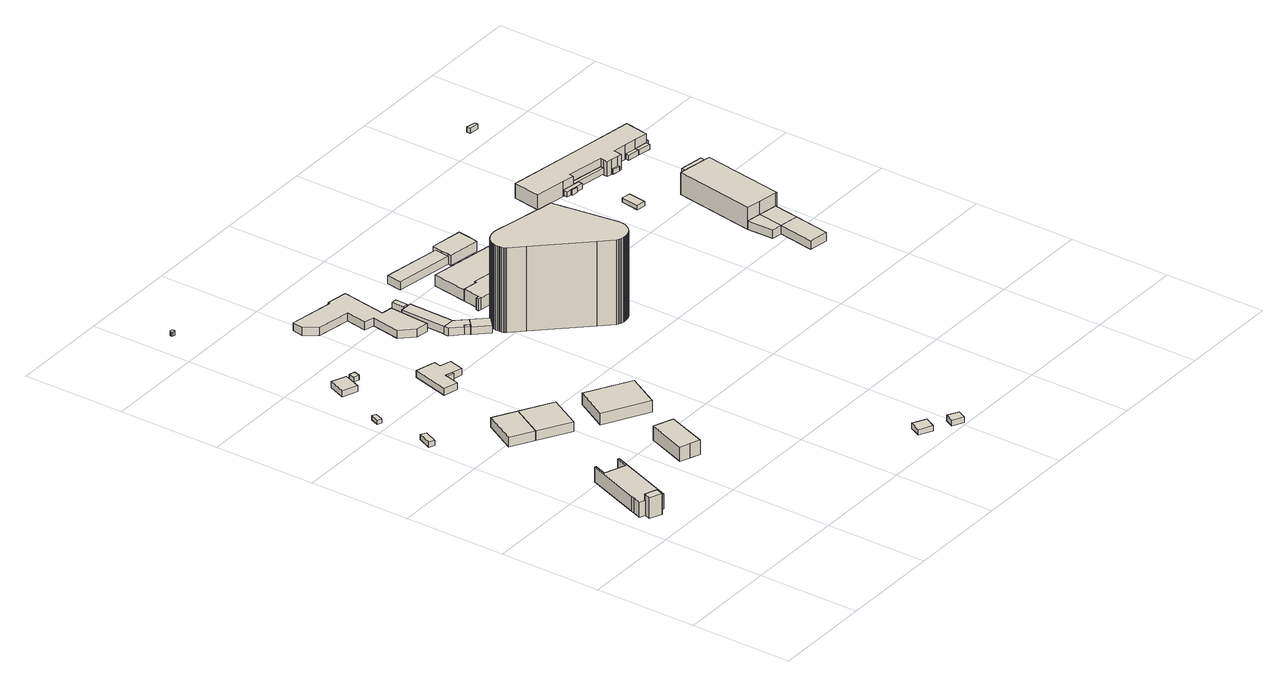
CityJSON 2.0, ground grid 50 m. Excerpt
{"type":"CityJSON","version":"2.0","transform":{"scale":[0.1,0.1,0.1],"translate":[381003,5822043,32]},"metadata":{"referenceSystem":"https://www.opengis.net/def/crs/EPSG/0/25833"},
"CityObjects":{
"building1":{"type":"Building","attributes":{"Gemeindeschluessel":"11000005","function":"31001_2520"},"address":[{"country":"Germany","locality":"Berlin","thoroughfareNumber":"5 (2)","thoroughfareName":"Großer Spreering"}],"children":["building1-1","building1-2"]},
"building1-1":{"type":"BuildingPart","attributes":{"BezugspunktDach":"2200","measuredHeight":10.47,"storeysAboveGround":3},"parents":["building1"],"geometry":[{"type":"MultiSurface","lod":"1","boundaries":[[[0,1,2,3,4,5]],[[6,7,8,9,10,11]],[[12,6,11,5,4]],[[13,12,6,4,3]],[[14,13,3,2]],[[15,14,2,1]],[[10,9,1,0]],[[11,10,0,5]],[[16,17,6,7]],[[8,7,13,14]],[[9,8,14,15]]]}]},
"building1-2":{"type":"BuildingPart","attributes":{"BezugspunktDach":"2200","measuredHeight":7.54,"storeysAboveGround":3},"parents":["building1"],"geometry":[{"type":"MultiSurface","lod":"1","boundaries":[[[12,13,14,15,18,19,20,21,22,23,24,25,26,27]],[[28,29,30,31,32,33,34,35,36,37,38,16,17,39]],[[28,39,27,26]],[[29,28,26,25]],[[30,29,25,24]],[[31,30,24,23]],[[32,31,23,22]],[[33,32,22,21]],[[34,33,21,20]],[[35,34,20,19]],[[36,35,19,18]],[[37,36,18,15]],[[38,37,15,9,8]],[[16,38,8,7]],[[17,16,7,6]],[[39,17,12,27]],[[8,9,15,14]],[[7,8,14,13]],[[6,7,13,12]]]}]},
"building2":{"type":"Building","attributes":{"Gemeindeschluessel":"11000005","BezugspunktDach":"2200","function":"31001_2523","measuredHeight":2.63,"storeysAboveGround":1},"address":[{"country":"Germany","locality":"Berlin","thoroughfareNumber":"36 (2)","thoroughfareName":"Nonnendammallee"}],"geometry":[{"type":"Solid","lod":"1","boundaries":[[[[40,41,42,43]],[[44,45,46,47]],[[44,47,43,42]],[[45,44,42,41]],[[46,45,41,40]],[[47,46,40,43]]]]}]},
"building3":{"type":"Building","attributes":{"Gemeindeschluessel":"11000005","BezugspunktDach":"2200","function":"31001_2100","measuredHeight":2.06,"storeysAboveGround":1},"address":[{"country":"Germany","locality":"Berlin","thoroughfareNumber":"36 (3)","thoroughfareName":"Nonnendammallee"}],"geometry":[{"type":"Solid","lod":"1","boundaries":[[[[48,49,50,51]],[[52,53,54,55]],[[52,55,51,50]],[[53,52,50,49]],[[54,53,49,48]],[[55,54,48,51]]]]}]},
"building4":{"type":"Building","attributes":{"Gemeindeschluessel":"11000005","BezugspunktDach":"2200","function":"31001_2120","measuredHeight":4.82,"storeysAboveGround":1},"address":[{"country":"Germany","locality":"Berlin","thoroughfareNumber":"11 (1)","thoroughfareName":"Boltonstraße"}],"geometry":[{"type":"Solid","lod":"1","boundaries":[[[[56,57,58,59]],[[60,61,62,63]],[[60,63,59,58]],[[61,60,58,57]],[[62,61,57,56]],[[63,62,56,59]]]]}]},
"building5":{"type":"Building","attributes":{"Gemeindeschluessel":"11000005","BezugspunktDach":"2200","function":"31001_2120","measuredHeight":4.81,"storeysAboveGround":1},"address":[{"country":"Germany","locality":"Berlin","thoroughfareNumber":"11 (2)","thoroughfareName":"Boltonstraße"}],"geometry":[{"type":"Solid","lod":"1","boundaries":[[[[64,65,57,56]],[[61,66,67,62]],[[61,62,56,57]],[[66,61,57,65]],[[67,66,65,64]],[[62,67,64,56]]]]}]},
"building6":{"type":"Building","attributes":{"Gemeindeschluessel":"11000005","BezugspunktDach":"2200","function":"31001_2100","measuredHeight":2.9,"storeysAboveGround":1},"address":[{"country":"Germany","locality":"Berlin","thoroughfareNumber":"15","thoroughfareName":"Boltonstraße"}],"geometry":[{"type":"Solid","lod":"1","boundaries":[[[[68,69,70,71]],[[72,73,74,75]],[[72,75,71,70]],[[73,72,70,69]],[[74,73,69,68]],[[75,74,68,71]]]]}]},
"building7":{"type":"Building","attributes":{"Gemeindeschluessel":"11000005","BezugspunktDach":"2200","function":"31001_2422","measuredHeight":7.05,"storeysAboveGround":2},"address":[{"country":"Germany","locality":"Berlin","thoroughfareNumber":"5 (8)","thoroughfareName":"Großer Spreering"}],"geometry":[{"type":"Solid","lod":"1","boundaries":[[[[76,77,78,79,80]],[[81,82,83,84,85]],[[81,85,80,79]],[[82,81,79,78]],[[83,82,78,77]],[[84,83,77,76]],[[85,84,76,80]]]]}]},
"building8":{"type":"Building","attributes":{"Gemeindeschluessel":"11000005","BezugspunktDach":"2200","function":"31001_2100","measuredHeight":2.37,"storeysAboveGround":1},"address":[{"country":"Germany","locality":"Berlin","thoroughfareNumber":"15 (1)","thoroughfareName":"Boltonstraße"}],"geometry":[{"type":"Solid","lod":"1","boundaries":[[[[86,87,88,89]],[[90,91,92,93]],[[90,93,89,88]],[[91,90,88,87]],[[92,91,87,86]],[[93,92,86,89]]]]}]},
"building9":{"type":"Building","attributes":{"Gemeindeschluessel":"11000005","BezugspunktDach":"2200","function":"31001_2420","measuredHeight":2.06,"storeysAboveGround":1},"address":[{"country":"Germany","locality":"Berlin","thoroughfareNumber":"24 (2)","thoroughfareName":"Nonnendammallee"}],"geometry":[{"type":"Solid","lod":"1","boundaries":[[[[94,95,96,97,98,99,100,101]],[[102,103,104,105,106,107,108,109]],[[102,109,101,100]],[[103,102,100,99]],[[104,103,99,98]],[[105,104,98,97]],[[106,105,97,96]],[[107,106,96,95]],[[108,107,95,94]],[[109,108,94,101]]]]}]},
"building10":{"type":"Building","attributes":{"Gemeindeschluessel":"11000005","BezugspunktDach":"2200","function":"51009_1610","measuredHeight":3.36,"storeysAboveGround":0},"address":[{"country":"Germany","locality":"Berlin"}],"geometry":[{"type":"Solid","lod":"1","boundaries":[[[[110,111,112,113]],[[114,115,116,117]],[[114,117,113,112]],[[115,114,112,111]],[[116,115,111,110]],[[117,116,110,113]]]]}]},
"building11":{"type":"Building","attributes":{"Gemeindeschluessel":"11000005","BezugspunktDach":"2200","function":"31001_2100","measuredHeight":3.39,"storeysAboveGround":1},"address":[{"country":"Germany","locality":"Berlin","thoroughfareNumber":"11","thoroughfareName":"Boltonstraße"}],"geometry":[{"type":"Solid","lod":"1","boundaries":[[[[118,119,120,121,122,123,124,125,126,127]],[[128,129,130,131,132,133,134,135,136,137]],[[128,137,127,126]],[[129,128,126,125]],[[130,129,125,124]],[[131,130,124,123]],[[132,131,123,122]],[[133,132,122,121]],[[134,133,121,120]],[[135,134,120,119]],[[136,135,119,118]],[[137,136,118,127]]]]}]},
"building12":{"type":"Building","attributes":{"Gemeindeschluessel":"11000005","BezugspunktDach":"2200","function":"31001_2120","measuredHeight":6.61,"storeysAboveGround":1},"address":[{"country":"Germany","locality":"Berlin","thoroughfareNumber":"11 (3)","thoroughfareName":"Boltonstraße"}],"geometry":[{"type":"Solid","lod":"1","boundaries":[[[[138,139,140,141,142]],[[143,144,145,146,147]],[[143,147,142,141]],[[144,143,141,140]],[[145,144,140,139]],[[146,145,139,138]],[[147,146,138,142]]]]}]},
"building13":{"type":"Building","attributes":{"Gemeindeschluessel":"11000005","BezugspunktDach":"2200","function":"31001_2120","measuredHeight":4.04,"storeysAboveGround":1},"address":[{"country":"Germany","locality":"Berlin","thoroughfareNumber":"41","thoroughfareName":"Nonnendammallee"}],"geometry":[{"type":"Solid","lod":"1","boundaries":[[[[148,149,150,151,152,153,154,155,156,157,158,159,160,161]],[[162,163,164,165,166,167,168,169,170,171,172,173,174,175]],[[162,175,161,160]],[[163,162,160,159]],[[164,163,159,158]],[[165,164,158,157]],[[166,165,157,156]],[[167,166,156,155]],[[168,167,155,154]],[[169,168,154,153]],[[170,169,153,152]],[[171,170,152,151]],[[172,171,151,150]],[[173,172,150,149]],[[174,173,149,148]],[[175,174,148,161]]]]}]},
"building14":{"type":"Building","attributes":{"Gemeindeschluessel":"11000005","BezugspunktDach":"2200","function":"31001_2143","measuredHeight":2.57,"storeysAboveGround":1},"address":[{"country":"Germany","locality":"Berlin","thoroughfareNumber":"29 (1)","thoroughfareName":"Otternbuchtstraße"}],"geometry":[{"type":"Solid","lod":"1","boundaries":[[[[176,177,178,179]],[[180,181,182,183]],[[180,183,179,178]],[[181,180,178,177]],[[182,181,177,176]],[[183,182,176,179]]]]}]},
"building15":{"type":"Building","attributes":{"Gemeindeschluessel":"11000005","BezugspunktDach":"2200","function":"31001_2200","measuredHeight":2.77,"storeysAboveGround":1},"address":[{"country":"Germany","locality":"Berlin","thoroughfareNumber":"29","thoroughfareName":"Otternbuchtstraße"}],"geometry":[{"type":"Solid","lod":"1","boundaries":[[[[184,185,186,187]],[[188,189,190,191]],[[188,191,187,186]],[[189,188,186,185]],[[190,189,185,184]],[[191,190,184,187]]]]}]},
"building16":{"type":"Building","attributes":{"Gemeindeschluessel":"11000005","BezugspunktDach":"2200","function":"31001_2130","measuredHeight":3.9,"storeysAboveGround":1},"address":[{"country":"Germany","locality":"Berlin","thoroughfareNumber":"37 (2)","thoroughfareName":"Otternbuchtstraße"}],"geometry":[{"type":"Solid","lod":"1","boundaries":[[[[192,193,194,195,196,197,198,199,200,201]],[[202,203,204,205,206,207,208,209,210,211]],[[202,211,201,200]],[[203,202,200,199]],[[204,203,199,198]],[[205,204,198,197]],[[206,205,197,196]],[[207,206,196,195]],[[208,207,195,194]],[[209,208,194,193]],[[210,209,193,192]],[[211,210,192,201]]]]}]},
"building17":{"type":"Building","attributes":{"Gemeindeschluessel":"11000005","BezugspunktDach":"2200","function":"51009_1610","measuredHeight":3.85,"storeysAboveGround":0},"address":[{"country":"Germany","locality":"Berlin"}],"geometry":[{"type":"Solid","lod":"1","boundaries":[[[[195,194,193,192]],[[212,213,214,215]],[[212,215,192,193]],[[213,212,193,194]],[[214,213,194,195]],[[215,214,195,192]]]]}]},
"building18":{"type":"Building","attributes":{"Gemeindeschluessel":"11000005","BezugspunktDach":"2200","function":"51009_1610","measuredHeight":3.61,"storeysAboveGround":0},"address":[{"country":"Germany","locality":"Berlin"}],"geometry":[{"type":"Solid","lod":"1","boundaries":[[[[199,216,217,200]],[[218,219,220,221]],[[218,221,200,217]],[[219,218,217,216]],[[220,219,216,199]],[[221,220,199,200]]]]}]},
"building19":{"type":"Building","attributes":{"Gemeindeschluessel":"11000005","BezugspunktDach":"2200","function":"51009_1610","measuredHeight":3.84,"storeysAboveGround":0},"address":[{"country":"Germany","locality":"Berlin"}],"geometry":[{"type":"Solid","lod":"1","boundaries":[[[[222,223,198,197,224]],[[225,226,227,228,229]],[[225,229,224,197]],[[226,225,197,198]],[[227,226,198,223]],[[228,227,223,222]],[[229,228,222,224]]]]}]},
"building20":{"type":"Building","attributes":{"Gemeindeschluessel":"11000005","BezugspunktDach":"2200","function":"31001_2500","measuredHeight":3.6,"storeysAboveGround":1},"address":[{"country":"Germany","locality":"Berlin","thoroughfareNumber":"42 (1)","thoroughfareName":"Nonnendammallee"}],"geometry":[{"type":"Solid","lod":"1","boundaries":[[[[230,231,232,233]],[[234,235,236,237]],[[234,237,233,232]],[[235,234,232,231]],[[236,235,231,230]],[[237,236,230,233]]]]}]},
"building21":{"type":"Building","attributes":{"Gemeindeschluessel":"11000005","BezugspunktDach":"2200","function":"31001_2020","measuredHeight":42.55,"storeysAboveGround":10},"address":[{"country":"Germany","locality":"Berlin","thoroughfareNumber":"35","thoroughfareName":"Otternbuchtstraße"}],"geometry":[{"type":"Solid","lod":"1","boundaries":[[[[238,239,240,241,242,243,244,245,246,247,248,249,250,251,252,253,254,255,256,257,258,259,260,261,262,263,264,265,266,267,268,269,270,271,272,273,274,275,276,277,278,279,280,281,282,283,284,285,286,287,288,289,290,291,292,293]],[[294,295,296,297,298,299,300,301,302,303,304,305,306,307,308,309,310,311,312,313,314,315,316,317,318,319,320,321,322,323,324,325,326,327,328,329,330,331,332,333,334,335,336,337,338,339,340,341,342,343,344,345,346,347,348,349]],[[294,349,293,292]],[[295,294,292,291]],[[296,295,291,290]],[[297,296,290,289]],[[298,297,289,288]],[[299,298,288,287]],[[300,299,287,286]],[[301,300,286,285]],[[302,301,285,284]],[[303,302,284,283]],[[304,303,283,282]],[[305,304,282,281]],[[306,305,281,280]],[[307,306,280,279]],[[308,307,279,278]],[[309,308,278,277]],[[310,309,277,276]],[[311,310,276,275]],[[312,311,275,274]],[[313,312,274,273]],[[314,313,273,272]],[[315,314,272,271]],[[316,315,271,270]],[[317,316,270,269]],[[318,317,269,268]],[[319,318,268,267]],[[320,319,267,266]],[[321,320,266,265]],[[322,321,265,264]],[[323,322,264,263]],[[324,323,263,262]],[[325,324,262,261]],[[326,325,261,260]],[[327,326,260,259]],[[328,327,259,258]],[[329,328,258,257]],[[330,329,257,256]],[[331,330,256,255]],[[332,331,255,254]],[[333,332,254,253]],[[334,333,253,252]],[[335,334,252,251]],[[336,335,251,250]],[[337,336,250,249]],[[338,337,249,248]],[[339,338,248,247]],[[340,339,247,246]],[[341,340,246,245]],[[342,341,245,244]],[[343,342,244,243]],[[344,343,243,242]],[[345,344,242,241]],[[346,345,241,240]],[[347,346,240,239]],[[348,347,239,238]],[[349,348,238,293]]]]}]},
"building22":{"type":"Building","attributes":{"Gemeindeschluessel":"11000005","BezugspunktDach":"2200","function":"31001_2130","measuredHeight":5.93,"storeysAboveGround":1},"address":[{"country":"Germany","locality":"Berlin","thoroughfareNumber":"37","thoroughfareName":"Otternbuchtstraße"}],"geometry":[{"type":"Solid","lod":"1","boundaries":[[[[350,351,352,353,354,355,356,357,358,359,360,361,362,363,364,365,366,367,368,369]],[[370,371,372,373,374,375,376,377,378,379,380,381,382,383,384,385,386,387,388,389]],[[370,389,369,368]],[[371,370,368,367]],[[372,371,367,366]],[[373,372,366,365]],[[374,373,365,364]],[[375,374,364,363]],[[376,375,363,362]],[[377,376,362,361]],[[378,377,361,360]],[[379,378,360,359]],[[380,379,359,358]],[[381,380,358,357]],[[382,381,357,356]],[[383,382,356,355]],[[384,383,355,354]],[[385,384,354,353]],[[386,385,353,352]],[[387,386,352,351]],[[388,387,351,350]],[[389,388,350,369]]]]}]},
"building23":{"type":"Building","attributes":{"Gemeindeschluessel":"11000005","BezugspunktDach":"2200","function":"51009_1610","measuredHeight":5.56,"storeysAboveGround":0},"address":[{"country":"Germany","locality":"Berlin"}],"geometry":[{"type":"Solid","lod":"1","boundaries":[[[[390,391,392,393,394,395,396,397,398,399,400,401]],[[370,371,372,402,403,404,384,385,386,387,388,389]],[[370,389,401,400]],[[371,370,400,399]],[[372,371,399,398]],[[402,372,398,397]],[[403,402,397,396]],[[404,403,396,395]],[[384,404,395,394]],[[385,384,394,393]],[[386,385,393,392]],[[387,386,392,391]],[[388,387,391,390]],[[389,388,390,401]]]]}]},
"building24":{"type":"Building","attributes":{"Gemeindeschluessel":"11000005","BezugspunktDach":"2200","function":"31001_2130","measuredHeight":3.93,"storeysAboveGround":1},"address":[{"country":"Germany","locality":"Berlin","thoroughfareNumber":"42","thoroughfareName":"Nonnendammallee"}],"geometry":[{"type":"Solid","lod":"1","boundaries":[[[[405,406,407,408]],[[409,410,411,412]],[[409,412,408,407]],[[410,409,407,406]],[[411,410,406,405]],[[412,411,405,408]]]]}]},
"building25":{"type":"Building","attributes":{"Gemeindeschluessel":"11000005","BezugspunktDach":"2200","function":"51009_1610","measuredHeight":5.57,"storeysAboveGround":0},"address":[{"country":"Germany","locality":"Berlin"}],"geometry":[{"type":"Solid","lod":"1","boundaries":[[[[413,414,415,416,417,418,419]],[[420,421,422,423,424,425,426]],[[420,426,419,418]],[[421,420,418,417]],[[422,421,417,416]],[[423,422,416,415]],[[424,423,415,414]],[[425,424,414,413]],[[426,425,413,419]]]]}]},
"building26":{"type":"Building","attributes":{"Gemeindeschluessel":"11000005","BezugspunktDach":"2200","function":"31001_2523","measuredHeight":3,"storeysAboveGround":1},"address":[{"country":"Germany","locality":"Berlin","thoroughfareNumber":"44 (84)","thoroughfareName":"Nonnendammallee"}],"geometry":[{"type":"Solid","lod":"1","boundaries":[[[[427,428,429,430]],[[431,432,433,434]],[[431,434,430,429]],[[432,431,429,428]],[[433,432,428,427]],[[434,433,427,430]]]]}]},
"building27":{"type":"Building","attributes":{"Gemeindeschluessel":"11000005","BezugspunktDach":"2200","function":"31001_2520","measuredHeight":3,"storeysAboveGround":1},"address":[{"country":"Germany","locality":"Berlin","thoroughfareNumber":"44 (83)","thoroughfareName":"Nonnendammallee"}],"geometry":[{"type":"Solid","lod":"1","boundaries":[[[[435,436,437,438]],[[439,440,441,442]],[[439,442,438,437]],[[440,439,437,436]],[[441,440,436,435]],[[442,441,435,438]]]]}]},
"building28":{"type":"Building","attributes":{"Gemeindeschluessel":"11000005","BezugspunktDach":"2200","function":"31001_2520","measuredHeight":0.025,"storeysAboveGround":1},"address":[{"country":"Germany","locality":"Berlin","thoroughfareNumber":"44 (82)","thoroughfareName":"Nonnendammallee"}],"geometry":[{"type":"MultiSurface","lod":"1","boundaries":[[[443,444,445,446]]]}]},
"building29":{"type":"Building","attributes":{"Gemeindeschluessel":"11000005","BezugspunktDach":"2200","function":"31001_2120","measuredHeight":4.35,"storeysAboveGround":1},"address":[{"country":"Germany","locality":"Berlin","thoroughfareNumber":"44 (8)","thoroughfareName":"Nonnendammallee"}],"geometry":[{"type":"Solid","lod":"1","boundaries":[[[[447,448,449,450]],[[451,452,453,454]],[[451,454,450,449]],[[452,451,449,448]],[[453,452,448,447]],[[454,453,447,450]]]]}]},
"building30":{"type":"Building","attributes":{"Gemeindeschluessel":"11000005","BezugspunktDach":"2200","function":"51009_1610","measuredHeight":4.28,"storeysAboveGround":0},"address":[{"country":"Germany","locality":"Berlin"}],"geometry":[{"type":"Solid","lod":"1","boundaries":[[[[455,449,456,457]],[[458,451,459,460]],[[458,460,457,456]],[[451,458,456,449]],[[459,451,449,455]],[[460,459,455,457]]]]}]},
"building31":{"type":"Building","attributes":{"Gemeindeschluessel":"11000005","BezugspunktDach":"2200","function":"51009_1610","measuredHeight":2.67,"storeysAboveGround":0},"address":[{"country":"Germany","locality":"Berlin"}],"geometry":[{"type":"Solid","lod":"1","boundaries":[[[[461,462,463,464]],[[465,466,467,468]],[[465,468,464,463]],[[466,465,463,462]],[[467,466,462,461]],[[468,467,461,464]]]]}]},
"building32":{"type":"Building","attributes":{"Gemeindeschluessel":"11000005","BezugspunktDach":"2200","function":"31001_2200","measuredHeight":2.15,"storeysAboveGround":1},"address":[{"country":"Germany","locality":"Berlin","thoroughfareNumber":"44 (33)","thoroughfareName":"Nonnendammallee"}],"geometry":[{"type":"Solid","lod":"1","boundaries":[[[[469,470,471,472]],[[473,474,475,476]],[[473,476,472,471]],[[474,473,471,470]],[[475,474,470,469]],[[476,475,469,472]]]]}]},
"building33":{"type":"Building","attributes":{"Gemeindeschluessel":"11000005","BezugspunktDach":"2200","function":"31001_2143","measuredHeight":4.3,"storeysAboveGround":1},"address":[{"country":"Germany","locality":"Berlin","thoroughfareNumber":"44 (7)","thoroughfareName":"Nonnendammallee"}],"geometry":[{"type":"Solid","lod":"1","boundaries":[[[[448,477,456,449]],[[458,478,452,451]],[[458,451,449,456]],[[478,458,456,477]],[[452,478,477,448]],[[451,452,448,449]]]]}]},
"building34":{"type":"Building","attributes":{"Gemeindeschluessel":"11000005","function":"31001_2143"},"address":[{"country":"Germany","locality":"Berlin","thoroughfareNumber":"44 (6)","thoroughfareName":"Nonnendammallee"}],"children":["building34-1","building34-2"]},
"building34-1":{"type":"BuildingPart","attributes":{"BezugspunktDach":"2200","measuredHeight":11.02,"storeysAboveGround":2},"parents":["building34"],"geometry":[{"type":"MultiSurface","lod":"1","boundaries":[[[479,480,481,482,483,484,485]],[[486,487,488,489,490,491,492]],[[486,492,485,484]],[[487,486,484,483]],[[493,494,483,482]],[[488,487,495,487,488,496]],[[489,488,482,481]],[[490,489,481,480]],[[491,490,480,479]],[[492,491,479,485]],[[496,488,487,495,494,493]]]}]},
"building34-2":{"type":"BuildingPart","attributes":{"BezugspunktDach":"2200","measuredHeight":8.96,"storeysAboveGround":2},"parents":["building34"],"geometry":[{"type":"Solid","lod":"1","boundaries":[[[[493,497,498,499,500,494]],[[501,502,503,504,488,487]],[[501,487,494,500]],[[502,501,500,499]],[[503,502,499,498]],[[504,503,498,497]],[[488,504,497,493]],[[488,493,494,487]]]]}]},
"building35":{"type":"Building","attributes":{"Gemeindeschluessel":"11000005","function":"31001_2100"},"address":[{"country":"Germany","locality":"Berlin","thoroughfareNumber":"44","thoroughfareName":"Nonnendammallee"}],"children":["building35-1","building35-2","building35-3","building35-4","building35-5"]},
"building35-1":{"type":"BuildingPart","attributes":{"BezugspunktDach":"2200","measuredHeight":7.35,"storeysAboveGround":2},"parents":["building35"],"geometry":[{"type":"MultiSurface","lod":"1","boundaries":[[[505,506,507,508,509,510,511,512,513,514,515,516,517,518,519,520,521,522,523]],[[524,525,526,527,528,529,530,531,532,533,534,535,536,537,538,539,540,541,542]],[[524,542,523,522]],[[525,524,522,521]],[[526,525,521,520]],[[527,526,520,519]],[[528,527,519,518]],[[543,544,545,518,517]],[[529,528,546,547]],[[548,549,517,516]],[[530,529,550,551]],[[531,530,516,515]],[[532,531,515,514]],[[533,532,514,513]],[[534,533,513,512]],[[535,534,512,511]],[[536,535,511,510]],[[537,536,510,509]],[[552,553,554,509,508]],[[538,537,555,556]],[[557,552,556,558,539,538,508,507]],[[540,539,507,506],[558,559,560,557]],[[541,540,561,562,563,560,564,506,505]],[[542,541,505,523]],[[547,546,545,544,543]],[[551,550,549,548]],[[556,555,554,553,552]],[[558,556,552,557]],[[560,559,558,557]],[[564,560,563,562,561]]]}]},
"building35-2":{"type":"BuildingPart","attributes":{"BezugspunktDach":"2200","measuredHeight":2.51,"storeysAboveGround":2},"parents":["building35"],"geometry":[{"type":"Solid","lod":"1","boundaries":[[[[565,549,548,566]],[[551,550,567,568]],[[551,568,566,548]],[[567,550,549,565]],[[568,567,565,566]],[[551,548,549,550]]]]}]},
"building35-3":{"type":"BuildingPart","attributes":{"BezugspunktDach":"2200","measuredHeight":2.97,"storeysAboveGround":2},"parents":["building35"],"geometry":[{"type":"Solid","lod":"1","boundaries":[[[[569,570,544,543]],[[546,571,572,547]],[[571,546,544,570]],[[572,571,570,569]],[[547,572,569,543]],[[546,547,543,544]]]]}]},
"building35-4":{"type":"BuildingPart","attributes":{"BezugspunktDach":"2200","measuredHeight":2.91,"storeysAboveGround":2},"parents":["building35"],"geometry":[{"type":"MultiSurface","lod":"1","boundaries":[[[573,553,552,557,560]],[[558,556,555,574,559]],[[574,555,553,573]],[[559,574,573,575,561]],[[559,560,557,558]],[[556,558,557,552]],[[555,556,552,553]],[[561,575,573,560]]]}]},
"building35-5":{"type":"BuildingPart","attributes":{"BezugspunktDach":"2200","measuredHeight":2.78,"storeysAboveGround":2},"parents":["building35"],"geometry":[{"type":"Solid","lod":"1","boundaries":[[[[576,573,560,563,577]],[[562,561,575,578,579]],[[562,579,577,563]],[[578,575,573,576]],[[579,578,576,577]],[[561,562,563,560]],[[575,561,560,573]]]]}]},
"building36":{"type":"Building","attributes":{"Gemeindeschluessel":"11000005","BezugspunktDach":"2200","function":"51009_1610","measuredHeight":2.32,"storeysAboveGround":0},"address":[{"country":"Germany","locality":"Berlin"}],"geometry":[{"type":"Solid","lod":"1","boundaries":[[[[580,581,582,583]],[[584,585,586,587]],[[584,587,583,582]],[[585,584,582,581]],[[586,585,581,580]],[[587,586,580,583]]]]}]},
"building37":{"type":"Building","attributes":{"Gemeindeschluessel":"11000005","BezugspunktDach":"2200","function":"31001_2412","measuredHeight":2.59,"storeysAboveGround":1},"address":[{"country":"Germany","locality":"Berlin","thoroughfareNumber":"24","thoroughfareName":"Nonnendammallee"}],"geometry":[{"type":"Solid","lod":"1","boundaries":[[[[588,589,590,591]],[[592,593,594,595]],[[592,595,591,590]],[[593,592,590,589]],[[594,593,589,588]],[[595,594,588,591]]]]}]},
"building38":{"type":"Building","attributes":{"Gemeindeschluessel":"11000005","BezugspunktDach":"2200","function":"51009_1610","measuredHeight":2.46,"storeysAboveGround":0},"address":[{"country":"Germany","locality":"Berlin"}],"geometry":[{"type":"Solid","lod":"1","boundaries":[[[[566,548,596,597]],[[598,551,568,599]],[[598,599,597,596]],[[551,598,596,548]],[[568,551,548,566]],[[599,568,566,597]]]]}]}
},
"vertices":[
[161,631,114],[173,663,114],[175,667,114],[115,690,114],[113,686,114],[100,655,114],[113,686,10],[115,690,10],[175,667,10],[173,663,10],[161,631,10],[100,655,10],[113,686,84],[115,690,84],[175,667,84],[173,663,84],[115,690,9],[113,686,9],
[202,652,84],[326,973,84],[320,976,84],[298,918,84],[194,958,84],[216,1016,84],[210,1018,84],[107,751,84],[101,735,84],[86,697,84],[101,735,9],[107,751,9],[210,1018,9],[216,1016,9],[194,958,9],[298,918,9],[320,976,9],[326,973,9],[202,652,9],[173,663,9],[175,667,9],[86,697,9],
[34,1733,51],[64,1798,51],[37,1811,51],[7,1746,51],[37,1811,25],[64,1798,25],[34,1733,25],[7,1746,25],
[52,2025,46],[69,2065,46],[49,2074,46],[32,2033,46],[49,2074,25],[69,2065,25],[52,2025,25],[32,2033,25],
[316,1405,73],[405,1561,73],[295,1624,73],[206,1468,73],[295,1624,25],[405,1561,25],[316,1405,25],[206,1468,25],
[472,1316,73],[560,1472,73],[560,1472,25],[472,1316,25],
[207,2261,50],[241,2344,50],[168,2373,50],[134,2290,50],[168,2373,20],[241,2344,20],[207,2261,20],[134,2290,20],
[609,801,79],[656,783,79],[730,976,79],[633,1013,79],[559,820,79],[633,1013,8],[730,976,8],[656,783,8],[609,801,8],[559,820,8],
[290,2313,43],[298,2342,43],[269,2350,43],[261,2321,43],[269,2350,19],[298,2342,19],[290,2313,19],[261,2321,19],
[107,3158,48],[116,3156,48],[121,3160,48],[122,3170,48],[118,3174,48],[109,3175,48],[104,3172,48],[103,3162,48],[104,3172,28],[109,3175,28],[118,3174,28],[122,3170,28],[121,3160,28],[116,3156,28],[107,3158,28],[103,3162,28],
[515,1975,58],[518,1987,58],[484,1997,58],[481,1985,58],[484,1997,24],[518,1987,24],[515,1975,24],[481,1985,24],
[463,1921,57],[481,1985,57],[484,1997,57],[518,1987,57],[570,1973,57],[589,2045,57],[533,2061,57],[542,2095,57],[444,2121,57],[394,1939,57],[444,2121,23],[542,2095,23],[533,2061,23],[589,2045,23],[570,1973,23],[518,1987,23],[484,1997,23],[481,1985,23],[463,1921,23],[394,1939,23],
[794,1133,83],[839,1212,83],[884,1291,83],[671,1413,83],[581,1254,83],[671,1413,25],[884,1291,25],[839,1212,25],[794,1133,25],[581,1254,25],
[485,2658,61],[650,2629,61],[631,2525,61],[682,2515,61],[658,2373,61],[716,2310,61],[776,2300,61],[790,2498,61],[735,2507,61],[773,2728,61],[671,2745,61],[669,2735,61],[450,2772,61],[440,2717,61],[450,2772,21],[669,2735,21],[671,2745,21],[773,2728,21],[735,2507,21],[790,2498,21],[776,2300,21],[716,2310,21],[658,2373,21],[682,2515,21],[631,2525,21],[650,2629,21],[485,2658,21],[440,2717,21],
[1379,74,42],[1406,127,42],[1341,161,42],[1314,107,42],[1341,161,16],[1406,127,16],[1379,74,16],[1314,107,16],
[1510,4,44],[1532,46,44],[1479,74,44],[1456,32,44],[1479,74,16],[1532,46,16],[1510,4,16],[1456,32,16],
[849,2158,59],[861,2170,59],[880,2150,59],[868,2138,59],[865,2136,59],[867,2135,59],[911,2177,59],[862,2229,59],[801,2230,59],[801,2209,59],[801,2230,20],[862,2229,20],[911,2177,20],[867,2135,20],[865,2136,20],[868,2138,20],[880,2150,20],[861,2170,20],[849,2158,20],[801,2209,20],
[861,2170,21],[880,2150,21],[868,2138,21],[849,2158,21],
[866,2454,59],[805,2455,59],[805,2455,23],[866,2454,23],[862,2229,23],[801,2230,23],
[929,2067,59],[974,2110,59],[866,2134,59],[867,2135,21],[911,2177,21],[974,2110,21],[929,2067,21],[866,2134,21],
[856,2461,60],[857,2523,60],[831,2524,60],[830,2461,60],[831,2524,24],[857,2523,24],[856,2461,24],[830,2461,24],
[963,2056,442],[963,2049,442],[964,2042,442],[966,2035,442],[969,2029,442],[971,2022,442],[1030,1960,442],[1240,1738,442],[1298,1677,442],[1306,1672,442],[1314,1669,442],[1322,1667,442],[1331,1665,442],[1340,1664,442],[1349,1665,442],[1358,1666,442],[1366,1668,442],[1375,1671,442],[1383,1675,442],[1390,1680,442],[1397,1686,442],[1404,1692,442],[1409,1700,442],[1414,1707,442],[1418,1715,442],[1421,1723,442],[1423,1732,442],[1424,1740,442],[1424,1749,442],[1424,1758,442],[1391,2003,442],[1391,2005,442],[1390,2005,442],[1389,2009,442],[1380,2081,442],[1305,2094,442],[1305,2096,442],[1303,2096,442],[1161,2124,442],[1060,2143,442],[1051,2144,442],[1042,2144,442],[1033,2143,442],[1024,2141,442],[1016,2139,442],[1008,2135,442],[1000,2131,442],[993,2125,442],[986,2119,442],[980,2113,442],[975,2105,442],[971,2098,442],[968,2090,442],[965,2082,442],[963,2073,442],[963,2065,442],[963,2073,17],[965,2082,17],[968,2090,17],[971,2098,17],[975,2105,17],[980,2113,17],[986,2119,17],[993,2125,17],[1000,2131,17],[1008,2135,17],[1016,2139,17],[1024,2141,17],[1033,2143,17],[1042,2144,17],[1051,2144,17],[1060,2143,17],[1161,2124,17],[1303,2096,17],[1305,2096,17],[1305,2094,17],[1380,2081,17],[1389,2009,17],[1390,2005,17],[1391,2005,17],[1391,2003,17],[1424,1758,17],[1424,1749,17],[1424,1740,17],[1423,1732,17],[1421,1723,17],[1418,1715,17],[1414,1707,17],[1409,1700,17],[1404,1692,17],[1397,1686,17],[1390,1680,17],[1383,1675,17],[1375,1671,17],[1366,1668,17],[1358,1666,17],[1349,1665,17],[1340,1664,17],[1331,1665,17],[1322,1667,17],[1314,1669,17],[1306,1672,17],[1298,1677,17],[1240,1738,17],[1030,1960,17],[971,2022,17],[969,2029,17],[966,2035,17],[964,2042,17],[963,2049,17],[963,2056,17],[963,2065,17],
[1051,2214,84],[1051,2213,84],[1259,2180,84],[1293,2175,84],[1299,2212,84],[1300,2216,84],[1317,2213,84],[1317,2212,84],[1321,2212,84],[1321,2213,84],[1376,2204,84],[1385,2262,84],[1340,2269,84],[1342,2281,84],[1144,2313,84],[1142,2301,84],[1067,2313,84],[1054,2228,84],[1039,2230,84],[1037,2216,84],[1039,2230,24],[1054,2228,24],[1067,2313,24],[1142,2301,24],[1144,2313,24],[1342,2281,24],[1340,2269,24],[1385,2262,24],[1376,2204,24],[1321,2213,24],[1321,2212,24],[1317,2212,24],[1317,2213,24],[1300,2216,24],[1299,2212,24],[1293,2175,24],[1259,2180,24],[1051,2213,24],[1051,2214,24],[1037,2216,24],
[1051,2214,79],[1051,2213,79],[1259,2180,79],[1293,2175,79],[1299,2212,79],[1377,2200,79],[1415,2434,79],[1095,2486,79],[1067,2313,79],[1054,2228,79],[1039,2230,79],[1037,2216,79],[1095,2486,24],[1415,2434,24],[1377,2200,24],
[1300,2537,64],[1312,2611,64],[992,2662,64],[980,2588,64],[992,2662,24],[1312,2611,24],[1300,2537,24],[980,2588,24],
[1425,2502,76],[1434,2554,76],[1442,2606,76],[1284,2631,76],[1276,2579,76],[1270,2542,76],[1267,2527,76],[1270,2542,25],[1276,2579,25],[1284,2631,25],[1442,2606,25],[1434,2554,25],[1425,2502,25],[1267,2527,25],
[1771,2233,53],[1810,2237,53],[1801,2315,53],[1762,2310,53],[1801,2315,23],[1810,2237,23],[1771,2233,23],[1762,2310,23],
[1761,2318,52],[1794,2322,52],[1787,2386,52],[1754,2383,52],[1787,2386,22],[1794,2322,22],[1761,2318,22],[1754,2383,22],
[1753,2390,21],[1786,2394,21],[1778,2459,21],[1746,2455,21],
[2365,1336,65],[2394,1513,65],[2300,1527,65],[2270,1351,65],[2300,1527,22],[2394,1513,22],[2365,1336,22],[2270,1351,22],
[2249,1535,65],[2320,1652,65],[2247,1664,65],[2320,1652,22],[2249,1535,22],[2247,1664,22],
[2067,2430,50],[2068,2436,50],[2037,2441,50],[2037,2435,50],[2037,2441,23],[2068,2436,23],[2067,2430,23],[2037,2435,23],
[2149,2135,42],[2163,2225,42],[2119,2232,42],[2105,2142,42],[2119,2232,21],[2163,2225,21],[2149,2135,21],[2105,2142,21],
[2414,1637,65],[2414,1637,22],
[2320,1652,131],[2414,1637,131],[2421,1636,131],[2486,2036,131],[2369,2055,131],[2314,2064,131],[2247,1664,131],[2314,2064,21],[2369,2055,21],[2486,2036,21],[2421,1636,21],[2414,1637,21],[2320,1652,21],[2247,1664,21],[2486,2036,105],[2369,2055,105],[2369,2055,63],[2486,2036,55],
[2490,2061,105],[2495,2086,105],[2377,2104,105],[2373,2080,105],[2373,2080,21],[2377,2104,21],[2495,2086,21],[2490,2061,21],
[2016,2467,91],[2075,2458,91],[2079,2478,91],[2262,2447,91],[2259,2428,91],[2256,2407,91],[2281,2403,91],[2319,2397,91],[2339,2393,91],[2345,2434,91],[2413,2424,91],[2472,2414,91],[2538,2404,91],[2543,2435,91],[2545,2445,91],[2557,2520,91],[2279,2564,91],[1885,2626,91],[1863,2492,91],[1885,2626,17],[2279,2564,17],[2557,2520,17],[2545,2445,17],[2543,2435,17],[2538,2404,17],[2472,2414,17],[2413,2424,17],[2345,2434,17],[2339,2393,17],[2319,2397,17],[2281,2403,17],[2256,2407,17],[2259,2428,17],[2262,2447,17],[2079,2478,17],[2075,2458,17],[2016,2467,17],[1863,2492,17],[2538,2404,51],[2543,2435,51],[2543,2435,26],[2543,2435,21],[2538,2404,21],[2472,2414,47],[2538,2404,47],[2538,2404,22],[2472,2414,22],[2262,2447,50],[2259,2428,50],[2259,2428,36],[2259,2428,21],[2262,2447,21],[2079,2478,50],[2079,2478,21],[2075,2458,21],[2075,2458,50],[2075,2458,23],[2016,2467,23],[2016,2467,50],[2075,2458,43],
[2535,2384,47],[2469,2395,47],[2535,2384,22],[2469,2395,22],
[2552,2402,51],[2557,2433,51],[2557,2433,21],[2552,2402,21],
[2107,2453,50],[2107,2453,21],[2107,2453,23],
[2103,2431,50],[2012,2445,50],[2103,2431,23],[2012,2445,23],
[2317,2387,45],[2319,2397,45],[2281,2403,45],[2279,2393,45],[2281,2403,22],[2319,2397,22],[2317,2387,22],[2279,2393,22],
[2249,3082,42],[2251,3100,42],[2204,3107,42],[2201,3089,42],[2204,3107,17],[2251,3100,17],[2249,3082,17],[2201,3089,17],
[2413,2424,47],[2410,2405,47],[2413,2424,22],[2410,2405,22]
]}
